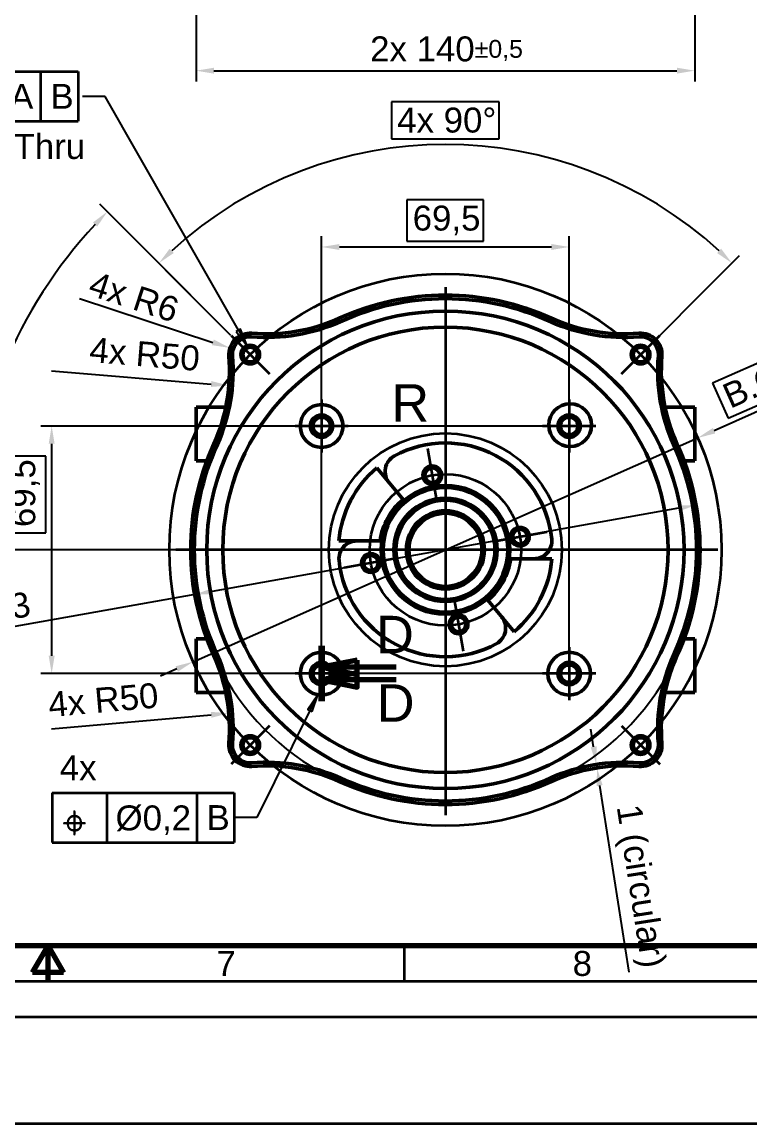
# Model space of a CAD drawing. Header units: millimetres. Extents: x -158 to 1219, y -30 to 870.
# Drawn here: x 586.7 to 791.1, y -30 to 279.3 of the extents above; entities that cross this region are included whole.
import ezdxf

# ---------------------------------------------------------------- set-up
doc = ezdxf.new("R2010")
doc.units = ezdxf.units.MM
doc.header["$LTSCALE"] = 2
for name, color, linetype, lineweight in [('Bemaßungen(DIN)', 7, 'Continuous', 35), ('Detailkreislinien(DIN)', 7, 'Continuous', 35), ('Gewinde(DIN)', 7, 'Continuous', 25), ('Mittellinie(DIN)', 7, 'Continuous', 35), ('Mittelpunktmarkierung(DIN)', 7, 'Continuous', 35), ('Rahmen_Feldeinteilung', 7, 'Continuous', 35), ('Rahmen_Formatbeschneidung', 7, 'Continuous', 35), ('Rahmen_Mittenmarkierung', 7, 'Continuous', 70), ('Rahmen_Unbeschnitten', 7, 'Continuous', 35), ('Rahmen_Zeichnungsflächenbegrenzung', 7, 'Continuous', 70), ('Schnittansichtslinien(DIN)', 7, 'Continuous', 70), ('Sichtbare Kanten(DIN)', 7, 'Continuous', 50), ('Symbole(DIN)', 7, 'Continuous', 35)]:
    doc.layers.add(name, color=color, linetype=linetype, lineweight=lineweight)
doc.styles.add('Aktuell-BSI', font='arial.ttf')
doc.styles.add('HOBText5', font='arial.ttf')
doc.styles.add('Rahmen_Text_Feldbez', font='arial.ttf')
doc.styles.add('Textstil13', font='')
doc.styles.get('Textstil13').set_extended_font_data('AIGDT')
doc.dimstyles.new('Bemaßung', dxfattribs={"dimscale": 2, "dimtxt": 3.5, "dimasz": 2.5, "dimexe": 1.5, "dimexo": 0, "dimgap": 0.8, "dimtad": 1, "dimdec": 8, "dimrnd": 1e-08, "dimtxsty": 'Aktuell-BSI', "dimcen": 0.09, "dimdle": 10, "dimclrd": 7, "dimclre": 7, "dimclrt": 7, "dimadec": 6, "dimazin": 2, "dimtfac": 0.714286, "dimtdec": 8, "dimtmove": 0, "dimatfit": 3, "dimfxl": 1, "dimtolj": 1, "dimlwd": 25, "dimlwe": 25, "dimarcsym": 0})

# ---------------------------------------------------------------- blocks, each defined once
blk = doc.blocks.new('Ränder A2 quer')
at = {"layer": 'Rahmen_Feldeinteilung'}
for p, q in [((297, 5), (297, 10)), ((347, 10), (347, 5)), ((589, 5), (15, 5))]:
    blk.add_line(p, q, dxfattribs=at)
at = {"layer": 'Rahmen_Formatbeschneidung'}
blk.add_line((594, 0), (0, 0), dxfattribs=at)
at = {"layer": 'Rahmen_Mittenmarkierung'}
for p, q in [((294.83, 6.25), (297, 10)), ((297, 5), (297, 10)), ((297, 10), (299.17, 6.25)), ((299.17, 6.25), (294.83, 6.25))]:
    blk.add_line(p, q, dxfattribs=at)
at = {"layer": 'Rahmen_Unbeschnitten'}
blk.add_line((609.5, -15), (-15.5, -15), dxfattribs=at)
at = {"layer": 'Rahmen_Zeichnungsflächenbegrenzung'}
blk.add_line((584, 10), (20, 10), dxfattribs=at)
at = {"layer": 'Rahmen_Feldeinteilung', "color": 7, "char_height": 3.5, "attachment_point": 5, "style": 'Rahmen_Text_Feldbez'}
for s, insert in [('8', (372, 7.5)), ('7', (322, 7.52))]:
    blk.add_mtext(s, dxfattribs=dict(at, insert=insert))
at = {"layer": 'Rahmen_Feldeinteilung', "color": 7, "style": 'Rahmen_Text_Feldbez'}
blk.add_attdef('Blattgröße_001', (569.14, 5.74), '', height=3.5, dxfattribs=at)
blk = doc.blocks.new('*D85')
at = {"layer": 'Bemaßungen(DIN)', "color": 7, "linetype": 'Continuous', "lineweight": 25, "transparency": 16777216}
for p, q in [((732.86, 165.89), (592.02, 165.89)), ((595.02, 160.89), (595.02, 101.39)), ((593.42, 157.41), (581.81, 157.41)), ((581.81, 157.41), (581.81, 135.93)), ((593.42, 135.93), (593.42, 157.41)), ((581.81, 135.93), (593.42, 135.93)), ((732.86, 96.39), (592.02, 96.39))]:
    blk.add_line(p, q, dxfattribs=at)
at = {"layer": 'Bemaßungen(DIN)', "color": 7, "linetype": 'Continuous', "transparency": 16777216}
for points in [[(594.19, 160.89), (595.86, 160.89), (595.02, 165.89)], [(594.19, 101.39), (595.86, 101.39), (595.02, 96.39)]]:
    blk.add_solid(points, dxfattribs=at)
at = {"layer": 'Defpoints', "color": 0, "linetype": 'Continuous', "transparency": 16777216}
for p in [(732.86, 165.89), (595.02, 96.39), (732.86, 96.39)]:
    blk.add_point(p, dxfattribs=at)
at = {"layer": 'Bemaßungen(DIN)', "color": 7, "linetype": 'Continuous', "lineweight": 25, "transparency": 16777216, "insert": (583.41, 137.53), "char_height": 7, "attachment_point": 1, "rotation": 90, "style": 'Aktuell-BSI'}
blk.add_mtext('\\A1;69,5', dxfattribs=at)
blk = doc.blocks.new('*D86')
at = {"layer": 'Bemaßungen(DIN)', "color": 7, "linetype": 'Continuous', "lineweight": 25, "transparency": 16777216}
for p, q in [((716.24, 229.35), (694.77, 229.35)), ((694.77, 229.35), (694.77, 217.74)), ((716.24, 217.74), (716.24, 229.35)), ((670.81, 104.18), (670.81, 219.14)), ((694.77, 217.74), (716.24, 217.74)), ((740.31, 103.85), (740.31, 219.14)), ((675.81, 216.14), (735.31, 216.14))]:
    blk.add_line(p, q, dxfattribs=at)
at = {"layer": 'Bemaßungen(DIN)', "color": 7, "linetype": 'Continuous', "transparency": 16777216}
for points in [[(675.81, 216.97), (675.81, 215.3), (670.81, 216.14)], [(735.31, 216.97), (735.31, 215.3), (740.31, 216.14)]]:
    blk.add_solid(points, dxfattribs=at)
at = {"layer": 'Defpoints', "color": 0, "linetype": 'Continuous', "transparency": 16777216}
for p in [(740.31, 216.14), (670.81, 104.18), (740.31, 103.85)]:
    blk.add_point(p, dxfattribs=at)
at = {"layer": 'Bemaßungen(DIN)', "color": 7, "linetype": 'Continuous', "lineweight": 25, "transparency": 16777216, "insert": (696.37, 227.75), "char_height": 7, "attachment_point": 1, "style": 'Aktuell-BSI'}
blk.add_mtext('\\A1;69,5', dxfattribs=at)
blk = doc.blocks.new('2DDetail7')
at = {"layer": 'Detailkreislinien(DIN)'}
blk.add_circle((352.78, 65.57), 16.35, dxfattribs=at)
at = {"layer": 'Detailkreislinien(DIN)', "insert": (345.2, 83.56), "char_height": 5.25, "attachment_point": 7, "style": 'HOBText5'}
blk.add_mtext('R', dxfattribs=at)
blk = doc.blocks.new('*D128')
at = {"layer": 'Bemaßungen(DIN)', "color": 7, "linetype": 'Continuous', "lineweight": 25, "transparency": 16777216}
for p, q in [((635.56, 383.76), (635.56, 262.62)), ((775.56, 383.76), (775.56, 262.62)), ((640.56, 265.62), (770.56, 265.62))]:
    blk.add_line(p, q, dxfattribs=at)
at = {"layer": 'Bemaßungen(DIN)', "color": 7, "linetype": 'Continuous', "transparency": 16777216}
for points in [[(640.56, 266.45), (640.56, 264.79), (635.56, 265.62)], [(770.56, 266.45), (770.56, 264.79), (775.56, 265.62)]]:
    blk.add_solid(points, dxfattribs=at)
at = {"layer": 'Defpoints', "color": 0, "linetype": 'Continuous', "transparency": 16777216}
for p in [(635.56, 383.76), (775.56, 383.76), (775.56, 265.62)]:
    blk.add_point(p, dxfattribs=at)
at = {"layer": 'Bemaßungen(DIN)', "color": 7, "linetype": 'Continuous', "lineweight": 25, "transparency": 16777216, "insert": (684.43, 275.24), "char_height": 7, "attachment_point": 1, "style": 'Aktuell-BSI'}
blk.add_mtext('\\A1;\\fArial|b0|i0;\\H7.0000;2x 140{\\H5;±0,5}', dxfattribs=at)
blk = doc.blocks.new('2DTransSchnitt3')
at = {"layer": 'Schnittansichtslinien(DIN)', "linetype": 'Continuous'}
for p, q in [((335.41, 52.09), (335.41, 44.31)), ((340.41, 50.09), (335.41, 49.09)), ((340.41, 48.09), (340.41, 50.09)), ((340.41, 49.09), (335.41, 49.09)), ((335.41, 49.09), (340.41, 48.09)), ((340.41, 48.31), (335.41, 47.31)), ((345.85, 49.09), (340.41, 49.09)), ((340.41, 46.31), (340.41, 48.31)), ((340.41, 47.31), (335.41, 47.31)), ((335.41, 47.31), (340.41, 46.31)), ((345.85, 47.31), (340.41, 47.31))]:
    blk.add_line(p, q, dxfattribs=at)
at = {"layer": 'Schnittansichtslinien(DIN)', "linetype": 'Continuous', "lineweight": 140}
blk.add_line((335.41, 52.09), (335.41, 44.31), dxfattribs=at)
at = {"layer": 'Schnittansichtslinien(DIN)', "linetype": 'Continuous', "flags": 128}
for points in [[(340.41, 50.09), (335.41, 49.09), (340.41, 48.09), (340.41, 50.09)], [(340.41, 48.31), (335.41, 47.31), (340.41, 46.31), (340.41, 48.31)]]:
    blk.add_lwpolyline(points, dxfattribs=at)
at = {"layer": 'Schnittansichtslinien(DIN)'}
for points in [[(340.41, 50.09), (335.41, 49.09), (340.41, 48.09), (340.41, 50.09)], [(340.41, 48.31), (335.41, 47.31), (340.41, 46.31), (340.41, 48.31)]]:
    blk.add_solid(points, dxfattribs=at)
at = {"layer": 'Schnittansichtslinien(DIN)', "char_height": 5.25, "attachment_point": 7, "style": 'HOBText5'}
for insert in [(343.06, 51.06), (343.15, 41.45)]:
    blk.add_mtext('D', dxfattribs=dict(at, insert=insert))
blk = doc.blocks.new('*D160')
at = {"layer": 'Bemaßungen(DIN)', "color": 7, "linetype": 'Continuous', "lineweight": 25, "transparency": 16777216}
for p, q in [((446.05, 202.47), (446.05, 237.2)), ((451.05, 234.2), (534.08, 234.2))]:
    blk.add_line(p, q, dxfattribs=at)
at = {"layer": 'Bemaßungen(DIN)', "color": 7, "linetype": 'Continuous', "transparency": 16777216}
blk.add_solid([(451.05, 235.04), (451.05, 233.37), (446.05, 234.2)], dxfattribs=at)
at = {"layer": 'Defpoints', "color": 0, "linetype": 'Continuous', "transparency": 16777216}
for p in [(594.05, 234.2), (446.05, 202.47), (594.05, 202.47)]:
    blk.add_point(p, dxfattribs=at)
at = {"layer": 'Bemaßungen(DIN)', "color": 7, "linetype": 'Continuous', "lineweight": 25, "transparency": 16777216, "insert": (460.23, 257.02), "char_height": 7, "attachment_point": 1, "style": 'Aktuell-BSI'}
blk.add_mtext('\\A1;{\\fAIGDT|b0|i0;\\H7.0000;\\ln}\\fArial|b0|i0;\\H7.0000;37 H12 (\\S+0,25^ +0,;)', dxfattribs=at)
blk = doc.blocks.new('*D170')
at = {"layer": 'Bemaßungen(DIN)', "color": 7, "linetype": 'Continuous', "lineweight": 25, "transparency": 16777216}
for p, q in [((300.1, 141.4), (300.1, 38.86)), ((305.1, 41.86), (403.24, 41.86))]:
    blk.add_line(p, q, dxfattribs=at)
at = {"layer": 'Bemaßungen(DIN)', "color": 7, "linetype": 'Continuous', "transparency": 16777216}
blk.add_solid([(305.1, 42.69), (305.1, 41.02), (300.1, 41.86)], dxfattribs=at)
at = {"layer": 'Defpoints', "color": 0, "linetype": 'Continuous', "transparency": 16777216}
for p in [(300.1, 141.4), (836.1, 141.4), (836.1, 41.86)]:
    blk.add_point(p, dxfattribs=at)
at = {"layer": 'Bemaßungen(DIN)', "color": 7, "linetype": 'Continuous', "lineweight": 25, "transparency": 16777216, "insert": (337.16, 58.04), "char_height": 7, "attachment_point": 1, "style": 'Aktuell-BSI'}
blk.add_mtext('\\A1;\\fArial|b0|i0;\\H7.0000;2x {\\fAIGDT|b0|i0;\\H7.0000;\\ln}\\fArial|b0|i0;\\H7.0000;134{\\H5;\\S+0^ -0,2;}\\fArial|b0|i0;\\H7.0000; CT', dxfattribs=at)
blk = doc.blocks.new('*D171')
at = {"layer": 'Bemaßungen(DIN)', "color": 7, "linetype": 'Continuous', "lineweight": 25, "transparency": 16777216}
for p, q in [((304.1, 125.4), (304.1, 56.86)), ((309.1, 59.86), (354.92, 59.86))]:
    blk.add_line(p, q, dxfattribs=at)
at = {"layer": 'Bemaßungen(DIN)', "color": 7, "linetype": 'Continuous', "transparency": 16777216}
blk.add_solid([(309.1, 60.69), (309.1, 59.02), (304.1, 59.86)], dxfattribs=at)
at = {"layer": 'Defpoints', "color": 0, "linetype": 'Continuous', "transparency": 16777216}
for p in [(304.1, 125.4), (832.1, 125.4), (832.1, 59.86)]:
    blk.add_point(p, dxfattribs=at)
at = {"layer": 'Bemaßungen(DIN)', "color": 7, "linetype": 'Continuous', "lineweight": 25, "transparency": 16777216, "insert": (317.18, 71.99), "char_height": 7, "attachment_point": 1, "style": 'Aktuell-BSI'}
blk.add_mtext('\\A1;{\\fAIGDT|b0|i0;\\H7.0000;\\ln}\\fArial|b0|i0;\\H7.0000;132{\\H5;±0,1}', dxfattribs=at)
blk = doc.blocks.new('*D172')
at = {"layer": 'Bemaßungen(DIN)', "color": 7, "linetype": 'Continuous', "lineweight": 25, "transparency": 16777216}
for p, q in [((645.37, 191.33), (608.54, 228.16)), ((573.85, 195.01), (567.26, 179.11)), ((583.39, 191.06), (573.85, 195.01)), ((576.8, 175.16), (583.39, 191.06)), ((567.26, 179.11), (576.8, 175.16)), ((705.54, 131.14), (568.35, 131.14))]:
    blk.add_line(p, q, dxfattribs=at)
blk.add_arc((705.56, 131.14), 134.21, 137.1347, 177.8653, dxfattribs=at)
at = {"layer": 'Bemaßungen(DIN)', "color": 7, "linetype": 'Continuous', "transparency": 16777216}
for points in [[(606.59, 223.02), (607.79, 221.86), (610.66, 226.04)], [(572.28, 136.12), (570.61, 136.15), (571.35, 131.14)]]:
    blk.add_solid(points, dxfattribs=at)
at = {"layer": 'Defpoints', "color": 0, "linetype": 'Continuous', "transparency": 16777216}
for p in [(589.33, 198.24), (645.37, 191.33), (705.54, 131.14), (705.56, 131.14)]:
    blk.add_point(p, dxfattribs=at)
at = {"layer": 'Bemaßungen(DIN)', "color": 7, "linetype": 'Continuous', "lineweight": 25, "transparency": 16777216, "insert": (569.35, 179.97), "char_height": 7, "attachment_point": 1, "rotation": 67.5, "style": 'Aktuell-BSI'}
blk.add_mtext('\\A1;45°', dxfattribs=at)
blk = doc.blocks.new('*D173')
at = {"layer": 'Bemaßungen(DIN)', "color": 7, "linetype": 'Continuous', "lineweight": 25, "transparency": 16777216}
for p, q in [((720.69, 256.86), (690.43, 256.86)), ((690.43, 256.86), (690.43, 246.52)), ((720.69, 246.52), (720.69, 256.86)), ((690.43, 246.52), (720.69, 246.52)), ((645.37, 191.33), (622.99, 213.71)), ((754.97, 180.55), (788.14, 213.71))]:
    blk.add_line(p, q, dxfattribs=at)
blk.add_arc((705.56, 131.14), 113.78, 47.5181, 132.4819, dxfattribs=at)
at = {"layer": 'Bemaßungen(DIN)', "color": 7, "linetype": 'Continuous', "transparency": 16777216}
for points in [[(629.3, 214.45), (628.15, 215.65), (625.11, 211.59)], [(782.98, 215.65), (781.83, 214.45), (786.02, 211.59)]]:
    blk.add_solid(points, dxfattribs=at)
at = {"layer": 'Defpoints', "color": 0, "linetype": 'Continuous', "transparency": 16777216}
for p in [(735.01, 241.04), (645.37, 191.33), (754.97, 180.55), (705.56, 131.14)]:
    blk.add_point(p, dxfattribs=at)
at = {"layer": 'Bemaßungen(DIN)', "color": 7, "linetype": 'Continuous', "lineweight": 25, "transparency": 16777216, "insert": (692.03, 255.26), "char_height": 7, "attachment_point": 1, "style": 'Aktuell-BSI'}
blk.add_mtext('\\A1;\\fArial|b0|i0;\\H7.0000;4x 90°', dxfattribs=at)
blk = doc.blocks.new('&Symbol für Form- und Lagetoleranzen16')
at = {"layer": 'Symbole(DIN)'}
for p, q in [((270.4, 132.71), (301.22, 132.71)), ((270.4, 132.71), (270.4, 125.71)), ((278.09, 132.71), (278.09, 125.71)), ((290.69, 132.71), (290.69, 125.71)), ((295.96, 132.71), (295.96, 125.71)), ((301.22, 132.71), (301.22, 125.71)), ((270.4, 125.71), (301.22, 125.71))]:
    blk.add_line(p, q, dxfattribs=at)
at = {"layer": 'Symbole(DIN)', "color": 7, "linetype": 'Continuous', "lineweight": 25}
for p, q in [((305, 129.21), (301.83, 129.21)), ((323.72, 96.38), (305, 129.21)), ((324, 96.54), (323.43, 96.22)), ((323.43, 96.22), (324.95, 94.21)), ((323.72, 96.38), (324.95, 94.21)), ((324.95, 94.21), (324, 96.54))]:
    blk.add_line(p, q, dxfattribs=at)
at = {"layer": 'Symbole(DIN)', "color": 7, "linetype": 'Continuous', "lineweight": 25, "flags": 128}
blk.add_lwpolyline([(323.43, 96.22), (324.95, 94.21), (324, 96.54), (323.43, 96.22)], dxfattribs=at)
at = {"layer": 'Symbole(DIN)', "color": 7}
blk.add_solid([(323.43, 96.22), (324.95, 94.21), (324, 96.54), (323.43, 96.22)], dxfattribs=at)
at = {"layer": 'Symbole(DIN)', "char_height": 3.5, "attachment_point": 7}
for s, insert, style in [('4x', (271.47, 134.46), 'Aktuell-BSI'), ('j', (271.7, 126.69), 'Textstil13'), ('Ø0,2', (279.29, 126.77), 'Aktuell-BSI'), ('A', (291.68, 127.46), 'Aktuell-BSI'), ('B', (297.34, 127.46), 'Aktuell-BSI'), ('M5x0,8 - Thru', (271.78, 119.77), 'Aktuell-BSI')]:
    blk.add_mtext(s, dxfattribs=dict(at, insert=insert, style=style))
blk = doc.blocks.new('*D175')
at = {"layer": 'Bemaßungen(DIN)', "color": 7, "linetype": 'Continuous', "lineweight": 25, "transparency": 16777216}
for p, q in [((824.21, 197.23), (780.55, 177.88)), ((828.56, 187.42), (824.21, 197.23)), ((829.21, 185.95), (780.98, 164.57)), ((784.91, 168.06), (828.56, 187.42)), ((780.55, 177.88), (784.91, 168.06)), ((634.71, 99.73), (776.41, 162.55)), ((630.14, 97.7), (625.57, 95.67))]:
    blk.add_line(p, q, dxfattribs=at)
at = {"layer": 'Bemaßungen(DIN)', "color": 7, "linetype": 'Continuous', "transparency": 16777216}
for points in [[(780.65, 165.34), (781.32, 163.81), (776.41, 162.55)], [(629.81, 98.46), (630.48, 96.94), (634.71, 99.73)]]:
    blk.add_solid(points, dxfattribs=at)
at = {"layer": 'Defpoints', "color": 0, "linetype": 'Continuous', "transparency": 16777216}
for p in [(776.41, 162.55), (634.71, 99.73)]:
    blk.add_point(p, dxfattribs=at)
at = {"layer": 'Bemaßungen(DIN)', "color": 7, "linetype": 'Continuous', "lineweight": 25, "transparency": 16777216, "insert": (782.67, 177.07), "char_height": 7, "attachment_point": 1, "rotation": 23.9096, "style": 'Aktuell-BSI'}
blk.add_mtext('\\A1;\\fArial|b0|i0;\\H7.0000;B.C. ∅155', dxfattribs=at)
blk = doc.blocks.new('&Symbol für Form- und Lagetoleranzen17')
at = {"layer": 'Symbole(DIN)', "color": 7, "linetype": 'Continuous', "lineweight": 25}
for p, q in [((334.88, 45.24), (333.47, 43.15)), ((333.76, 43), (334.88, 45.24)), ((334.06, 42.86), (334.88, 45.24)), ((333.76, 43), (326.31, 27.99)), ((333.47, 43.15), (334.06, 42.86)), ((326.31, 27.99), (323.14, 27.99))]:
    blk.add_line(p, q, dxfattribs=at)
at = {"layer": 'Symbole(DIN)'}
for p, q in [((297.59, 31.49), (323.14, 31.49)), ((297.59, 31.49), (297.59, 24.49)), ((305.27, 31.49), (305.27, 24.49)), ((317.87, 31.49), (317.87, 24.49)), ((323.14, 31.49), (323.14, 24.49)), ((297.59, 24.49), (323.14, 24.49))]:
    blk.add_line(p, q, dxfattribs=at)
at = {"layer": 'Symbole(DIN)', "color": 7, "linetype": 'Continuous', "lineweight": 25, "flags": 128}
blk.add_lwpolyline([(334.06, 42.86), (334.88, 45.24), (333.47, 43.15), (334.06, 42.86)], dxfattribs=at)
at = {"layer": 'Symbole(DIN)', "color": 7}
blk.add_solid([(334.06, 42.86), (334.88, 45.24), (333.47, 43.15), (334.06, 42.86)], dxfattribs=at)
at = {"layer": 'Symbole(DIN)', "char_height": 3.5, "attachment_point": 7}
for s, insert, style in [('4x', (298.65, 33.24), 'Aktuell-BSI'), ('Ø0,2', (306.48, 25.55), 'Aktuell-BSI'), ('B', (319.25, 26.24), 'Aktuell-BSI'), ('j', (298.89, 25.47), 'Textstil13')]:
    blk.add_mtext(s, dxfattribs=dict(at, insert=insert, style=style))
blk = doc.blocks.new('*D177')
at = {"layer": 'Bemaßungen(DIN)', "color": 7, "linetype": 'Continuous', "lineweight": 25, "transparency": 16777216}
for p, q in [((771.03, 142.81), (640.1, 119.47)), ((635.17, 118.59), (551.97, 103.76))]:
    blk.add_line(p, q, dxfattribs=at)
blk.add_arc((705.56, 131.14), 71.5, 187.7034, 335.38, dxfattribs=at)
at = {"layer": 'Bemaßungen(DIN)', "color": 7, "linetype": 'Continuous', "transparency": 16777216}
for points in [[(770.89, 143.63), (771.18, 141.99), (775.95, 143.69)], [(639.95, 120.29), (640.24, 118.65), (635.17, 118.59)]]:
    blk.add_solid(points, dxfattribs=at)
at = {"layer": 'Defpoints', "color": 0, "linetype": 'Continuous', "transparency": 16777216}
for p in [(775.95, 143.69), (635.17, 118.59)]:
    blk.add_point(p, dxfattribs=at)
at = {"layer": 'Bemaßungen(DIN)', "color": 7, "linetype": 'Continuous', "lineweight": 25, "transparency": 16777216, "insert": (551.94, 113.04), "char_height": 7, "attachment_point": 1, "rotation": 10.1074, "style": 'Aktuell-BSI'}
blk.add_mtext('\\A1;\\fArial|b0|i0;\\H7.0000;4x ∅143', dxfattribs=at)
blk = doc.blocks.new('*D179')
at = {"layer": 'Bemaßungen(DIN)', "color": 7, "linetype": 'Continuous', "lineweight": 25, "transparency": 16777216}
blk.add_line((594.95, 80.88), (639.77, 84.83), dxfattribs=at)
at = {"layer": 'Bemaßungen(DIN)', "color": 7, "linetype": 'Continuous', "transparency": 16777216}
blk.add_solid([(639.7, 85.66), (639.85, 84), (644.75, 85.27)], dxfattribs=at)
at = {"layer": 'Defpoints', "color": 0, "linetype": 'Continuous', "transparency": 16777216}
for p in [(644.75, 85.27), (594.95, 80.88)]:
    blk.add_point(p, dxfattribs=at)
at = {"layer": 'Bemaßungen(DIN)', "color": 7, "linetype": 'Continuous', "lineweight": 25, "transparency": 16777216, "insert": (593.77, 91.16), "char_height": 7, "attachment_point": 1, "rotation": 5.0449, "style": 'Aktuell-BSI'}
blk.add_mtext('\\A1;\\fArial|b0|i0;\\H7.0000;4x R50', dxfattribs=at)
blk = doc.blocks.new('*D180')
at = {"layer": 'Bemaßungen(DIN)', "color": 7, "linetype": 'Continuous', "lineweight": 25, "transparency": 16777216}
blk.add_line((594.95, 181.4), (639.79, 177.68), dxfattribs=at)
at = {"layer": 'Bemaßungen(DIN)', "color": 7, "linetype": 'Continuous', "transparency": 16777216}
blk.add_solid([(639.86, 178.51), (639.72, 176.85), (644.78, 177.26)], dxfattribs=at)
at = {"layer": 'Defpoints', "color": 0, "linetype": 'Continuous', "transparency": 16777216}
for p in [(594.95, 181.4), (644.78, 177.26)]:
    blk.add_point(p, dxfattribs=at)
at = {"layer": 'Bemaßungen(DIN)', "color": 7, "linetype": 'Continuous', "lineweight": 25, "transparency": 16777216, "insert": (606, 190.86), "char_height": 7, "attachment_point": 1, "rotation": 355.2538, "style": 'Aktuell-BSI'}
blk.add_mtext('\\A1;\\fArial|b0|i0;\\H7.0000;4x R50', dxfattribs=at)
blk = doc.blocks.new('*D181')
at = {"layer": 'Bemaßungen(DIN)', "color": 7, "linetype": 'Continuous', "lineweight": 25, "transparency": 16777216}
blk.add_line((602.86, 201.67), (640.31, 189.37), dxfattribs=at)
at = {"layer": 'Bemaßungen(DIN)', "color": 7, "linetype": 'Continuous', "transparency": 16777216}
blk.add_solid([(640.57, 190.16), (640.05, 188.58), (645.06, 187.81)], dxfattribs=at)
at = {"layer": 'Defpoints', "color": 0, "linetype": 'Continuous', "transparency": 16777216}
for p in [(645.06, 187.81), (650.76, 185.94)]:
    blk.add_point(p, dxfattribs=at)
at = {"layer": 'Bemaßungen(DIN)', "color": 7, "linetype": 'Continuous', "lineweight": 25, "transparency": 16777216, "insert": (607.11, 209.48), "char_height": 7, "attachment_point": 1, "rotation": 341.8173, "style": 'Aktuell-BSI'}
blk.add_mtext('\\A1;\\fArial|b0|i0;\\H7.0000;4x R6', dxfattribs=at)
blk = doc.blocks.new('*D193')
at = {"layer": 'Bemaßungen(DIN)', "color": 7, "linetype": 'Continuous', "lineweight": 25, "transparency": 16777216}
for p, q in [((747.17, 75.85), (746.4, 80.79)), ((747.95, 70.91), (750.91, 71.37)), ((747.95, 70.91), (748.1, 69.92)), ((748.1, 69.92), (751.07, 70.38)), ((748.87, 64.98), (757.06, 12.65))]:
    blk.add_line(p, q, dxfattribs=at)
at = {"layer": 'Bemaßungen(DIN)', "color": 7, "linetype": 'Continuous', "transparency": 16777216}
for points in [[(748, 75.98), (746.35, 75.72), (747.95, 70.91)], [(749.7, 65.11), (748.05, 64.85), (748.1, 69.92)]]:
    blk.add_solid(points, dxfattribs=at)
at = {"layer": 'Defpoints', "color": 0, "linetype": 'Continuous', "transparency": 16777216}
for p in [(747.95, 70.91), (748.1, 69.92), (748.1, 69.92)]:
    blk.add_point(p, dxfattribs=at)
at = {"layer": 'Bemaßungen(DIN)', "color": 7, "linetype": 'Continuous', "lineweight": 25, "transparency": 16777216, "insert": (760.54, 60.13), "char_height": 7, "attachment_point": 1, "rotation": 278.887, "style": 'Aktuell-BSI'}
blk.add_mtext('\\A1;\\fArial|b0|i0;\\H7.0000;1 (circular)', dxfattribs=at)

msp = doc.modelspace()

# ---------------------------------------------------------------- linework, layer by layer
at = {"layer": 'Gewinde(DIN)'}
for centre, radius, end in [((650.76327122, 185.93833435), 2.5, 349.9999999999), ((760.3648223, 185.93833435), 2.5, 349.9999999999), ((670.81404676, 165.88755881), 3, 350), ((740.31404676, 165.88755881), 3, 350), ((701.87402298, 152.06472356), 2.5, 350), ((726.49121151, 134.82758259), 2.5, 349.9999999999), ((684.63688201, 127.44753503), 2.5, 350), ((709.25407053, 110.21039406), 2.5, 350), ((670.81404676, 96.38755881), 3, 350), ((740.31404676, 96.38755881), 3, 350), ((650.76327122, 76.33678327), 2.5, 350), ((760.3648223, 76.33678327), 2.5, 350)]:
    msp.add_arc(centre, radius, 80, end, dxfattribs=at)
at = {"layer": 'Mittellinie(DIN)', "linetype": 'Continuous'}
for p, q in [((705.56404676, 204.89109834), (705.56404676, 56.65114754)), ((782.06339481, 131.13755881), (629.89284326, 131.13755881))]:
    msp.add_line(p, q, dxfattribs=at)
for radius in [77.5, 21.25]:
    msp.add_circle((705.56404676, 131.13755881), radius, dxfattribs=at)
at = {"layer": 'Mittelpunktmarkierung(DIN)', "linetype": 'Continuous'}
for p, q in [((645.37158201, 191.33002356), (656.15496042, 180.54664515)), ((754.97313309, 180.54664515), (765.75651151, 191.33002356)), ((670.81404676, 173.34605881), (670.81404676, 158.42905881)), ((740.31404676, 173.34605881), (740.31404676, 158.42905881)), ((678.27254676, 165.88755881), (663.35554676, 165.88755881)), ((747.77254676, 165.88755881), (732.85554676, 165.88755881)), ((700.54995563, 159.57388268), (703.19809034, 144.55556444)), ((718.98205239, 133.50351523), (734.00037063, 136.15164994)), ((692.14604112, 128.77160239), (677.12772289, 126.12346768)), ((707.93000318, 117.71955318), (710.57813789, 102.70123494)), ((670.81404676, 103.84605881), (670.81404676, 88.92905881)), ((740.31404676, 103.84605881), (740.31404676, 88.92905881)), ((678.27254676, 96.38755881), (663.35554676, 96.38755881)), ((747.77254676, 96.38755881), (732.85554676, 96.38755881)), ((656.15496042, 81.72847247), (645.37158201, 70.94509406)), ((754.97313309, 81.72847247), (765.75651151, 70.94509406))]:
    msp.add_line(p, q, dxfattribs=at)
at = {"layer": 'Sichtbare Kanten(DIN)'}
for p, q in [((675.7751171, 196.13755881), (675.77730474, 196.13755881)), ((675.99632788, 195.13755881), (675.98812217, 195.13755881)), ((735.13997134, 195.13755881), (735.13176564, 195.13755881)), ((735.35078878, 196.13755881), (735.35297642, 196.13755881)), ((635.56404676, 171.13755881), (643.88318293, 171.13755881)), ((635.56404676, 156.13755881), (635.56404676, 171.13755881)), ((767.24491059, 171.13755881), (775.56404676, 171.13755881)), ((775.56404676, 171.13755881), (775.56404676, 156.13755881)), ((640.56404676, 160.92430083), (640.56404676, 160.92648847)), ((770.56404676, 160.92648847), (770.56404676, 160.92430083)), ((641.56404676, 160.7134834), (641.56404676, 160.70527769)), ((769.56404676, 160.70527769), (769.56404676, 160.7134834)), ((638.57710773, 156.13755881), (635.56404676, 156.13755881)), ((775.56404676, 156.13755881), (772.55098578, 156.13755881)), ((693.67247598, 145.30938101), (686.28041847, 154.1188921)), ((675.6683949, 133.63755881), (687.23374398, 133.63755881)), ((735.45969862, 128.63755881), (723.89434954, 128.63755881)), ((717.45561754, 116.96573661), (724.84767505, 108.15622552)), ((638.57710773, 106.13755881), (635.56404676, 106.13755881)), ((635.56404676, 91.13755881), (635.56404676, 106.13755881)), ((775.56404676, 106.13755881), (772.55098578, 106.13755881)), ((775.56404676, 106.13755881), (775.56404676, 91.13755881)), ((640.56404676, 101.34862915), (640.56404676, 101.35081679)), ((641.56404676, 101.56983993), (641.56404676, 101.56163422)), ((769.56404676, 101.56163422), (769.56404676, 101.56983993)), ((770.56404676, 101.35081679), (770.56404676, 101.34862915)), ((643.88318293, 91.13755881), (635.56404676, 91.13755881)), ((775.56404676, 91.13755881), (767.24491059, 91.13755881)), ((675.77730474, 66.13755881), (675.7751171, 66.13755881)), ((675.98812217, 67.13755881), (675.99632788, 67.13755881)), ((735.13176564, 67.13755881), (735.13997135, 67.13755881)), ((735.35297642, 66.13755881), (735.35078878, 66.13755881))]:
    msp.add_line(p, q, dxfattribs=at)
for centre, radius in [((705.56404676, 131.13755881), 67), ((705.56404676, 131.13755881), 62.5), ((650.76327122, 185.93833435), 2.625), ((650.76327122, 185.93833435), 2.067), ((760.3648223, 185.93833435), 2.625), ((760.3648223, 185.93833435), 2.067), ((670.81404676, 165.88755881), 6), ((740.56404676, 166.13755881), 6), ((670.81404676, 165.88755881), 3.15), ((670.81404676, 165.88755881), 2.4585), ((740.31404676, 165.88755881), 3.15), ((740.31404676, 165.88755881), 2.4585), ((701.87402298, 152.06472356), 2.625), ((701.87402298, 152.06472356), 2.067), ((705.56404676, 131.13755881), 18.07735027), ((705.56404676, 131.13755881), 17.5), ((705.56404676, 131.13755881), 14.5), ((705.56404676, 131.13755881), 13.92264973), ((705.56404676, 131.13755881), 10.96188022), ((705.56404676, 131.13755881), 10.5), ((705.56404676, 131.13755881), 10.25), ((726.49121151, 134.82758259), 2.625), ((726.49121151, 134.82758259), 2.067), ((684.63688201, 127.44753503), 2.625), ((684.63688201, 127.44753503), 2.067), ((709.25407053, 110.21039406), 2.625), ((709.25407053, 110.21039406), 2.067), ((670.81404676, 96.38755881), 6), ((740.31404676, 96.38755881), 6), ((670.81404676, 96.38755881), 3.15), ((740.31404676, 96.38755881), 3.15), ((670.81404676, 96.38755881), 2.4585), ((740.31404676, 96.38755881), 2.4585), ((650.76327122, 76.33678327), 2.625), ((650.76327122, 76.33678327), 2.067), ((760.3648223, 76.33678327), 2.625), ((760.3648223, 76.33678327), 2.067)]:
    msp.add_circle(centre, radius, dxfattribs=at)
for centre, radius, start, end in [((705.56404676, 131.13755881), 71.5, 65.3800226713, 114.6199773287), ((705.56404676, 131.13755881), 70.5, 65.2032703157, 114.7967296852), ((655.30236297, 241.75407269), 51, 265.3507782016, 293.9289273658), ((655.30236297, 241.75407269), 50, 265.3507782016, 294.1706085367), ((755.82573055, 241.75407269), 51, 246.0710726329, 274.6492217984), ((755.82573055, 241.75407269), 50, 245.8293914633, 274.6492217984), ((650.76327122, 185.93833435), 6, 85.3507782016, 184.6492217984), ((760.3648223, 185.93833435), 6, 355.3507782016, 94.6492217984), ((650.76327122, 185.93833435), 5, 85.3507782016, 184.6492217984), ((760.3648223, 185.93833435), 5, 355.3507782016, 94.6492217984), ((594.94753288, 181.3992426), 50, 335.8293914633, 4.6492217984), ((594.94753288, 181.3992426), 51, 336.0710726342, 4.6492217984), ((816.18056064, 181.3992426), 51, 175.3507782016, 203.9289273658), ((816.18056064, 181.3992426), 50, 175.3507782016, 204.1706085367), ((705.56404676, 131.13755881), 71.5, 155.3800226713, 204.6199773287), ((705.56404676, 131.13755881), 30, 5.7391704773, 118.4630409672), ((705.56404676, 131.13755881), 71.5, 335.3800226713, 24.6199773287), ((705.56404676, 131.13755881), 70.5, 155.2032703148, 204.7967296852), ((705.56404676, 131.13755881), 70.5, 335.2032703147, 24.7967296852), ((693.64925241, 153.11567692), 5, 118.4630409672, 220), ((705.56404676, 131.13755881), 30, 130, 175.2198081528), ((705.56404676, 131.13755881), 18.5, 130, 172.2335658315), ((680.68936083, 128.63755881), 5, 90, 185.7391704773), ((730.43873269, 133.63755881), 5, 270, 5.7391704773), ((705.56404676, 131.13755881), 30, 185.7391704773, 298.4630409672), ((705.56404676, 131.13755881), 18.5, 310, 352.2335658315), ((705.56404676, 131.13755881), 30, 310, 355.2198081528), ((717.47884111, 109.1594407), 5, 298.4630409672, 40), ((594.94753288, 80.87587502), 50, 355.3507782016, 24.1706085367), ((594.94753288, 80.87587502), 51, 355.3507782016, 23.9289273659), ((816.18056064, 80.87587502), 51, 156.0710726341, 184.6492217984), ((816.18056064, 80.87587502), 50, 155.8293914633, 184.6492217984), ((650.76327122, 76.33678327), 6, 175.3507782016, 274.6492217984), ((650.76327122, 76.33678327), 5, 175.3507782016, 274.6492217984), ((760.3648223, 76.33678327), 6, 265.3507782016, 4.6492217984), ((760.3648223, 76.33678327), 5, 265.3507782016, 4.6492217984), ((655.30236297, 20.52104493), 51, 66.0710726342, 94.6492217984), ((755.82573055, 20.52104493), 51, 85.3507782016, 113.9289273659), ((655.30236297, 20.52104493), 50, 65.8293914633, 94.6492217984), ((755.82573055, 20.52104493), 50, 85.3507782016, 114.1706085367), ((705.56404676, 131.13755881), 71.5, 245.3800226713, 294.6199773287), ((705.56404676, 131.13755881), 70.5, 245.2032703148, 294.7967296853)]:
    msp.add_arc(centre, radius, start, end, dxfattribs=at)

# ---------------------------------------------------------------- block references
at = {"xscale": 2, "yscale": 2, "zscale": 2}
msp.add_blockref('Ränder A2 quer', (0, 0), dxfattribs=at)
at = {"layer": 'Detailkreislinien(DIN)', "xscale": 2, "yscale": 2, "zscale": 2}
msp.add_blockref('2DDetail7', (0, 0), dxfattribs=at)
at = {"layer": 'Schnittansichtslinien(DIN)', "xscale": 2, "yscale": 2, "zscale": 2}
msp.add_blockref('2DTransSchnitt3', (0, 0), dxfattribs=at)
at = {"layer": 'Symbole(DIN)', "xscale": 2, "yscale": 2, "zscale": 2}
for name in ['&Symbol für Form- und Lagetoleranzen16', '&Symbol für Form- und Lagetoleranzen17']:
    msp.add_blockref(name, (0, 0), dxfattribs=at)

# ---------------------------------------------------------------- dimensions: what is measured, and where the dimension line sits
at = {"layer": 'Bemaßungen(DIN)', "color": 7, "linetype": 'Continuous', "lineweight": 25}
for base, p1, p2, angle, text, override, picture, middle in [((775.5640467595, 265.6199486029), (635.5640467595, 383.7609247742), (775.5640467595, 383.7609247742), 180, '\\fArial|b0|i0;\\H7.0000;2x <>', {"dimgap": 0.8, "dimdec": 8, "dimtol": 1, "dimlim": 0, "dimtp": 0.5, "dimtm": 0.5, "dimtdec": 8, "dimtofl": 0, "dimatfit": 1}, '*D128', (705.6040467595, 265.6199486029)), ((836.0982134061, 41.8582707561), (300.0982134061, 141.4018132594), (836.0982134061, 141.4018132594), 180, '\\fArial|b0|i0;\\H7.0000;2x {\\fAIGDT|b0|i0;\\H7.0000;\\ln}\\fArial|b0|i0;\\H7.0000;<>\\fArial|b0|i0;\\H7.0000; CT', {"dimgap": 0.8, "dimdec": 8, "dimlfac": 0.25, "dimse2": 1, "dimsd2": 1, "dimtol": 1, "dimlim": 0, "dimtp": 0, "dimtm": 0.2, "dimtdec": 8, "dimtofl": 0, "dimatfit": 1}, '*D170', (369.4015094917, 41.8582707561)), ((832.0982134061, 59.8582707561), (304.0982134061, 125.4018132594), (832.0982134061, 125.4018132594), 180, '{\\fAIGDT|b0|i0;\\H7.0000;\\ln}\\fArial|b0|i0;\\H7.0000;<>', {"dimgap": 0.8, "dimdec": 8, "dimlfac": 0.25, "dimse2": 1, "dimsd2": 1, "dimtol": 1, "dimlim": 0, "dimtp": 0.1, "dimtm": 0.1, "dimtdec": 8, "dimtofl": 0, "dimatfit": 1}, '*D171', (335.2495137862, 59.8582707561)), ((748.1014337, 69.920794305), (747.946947763, 70.908789293), (748.1014337, 69.920794305), 98.88698351, '\\fArial|b0|i0;\\H7.0000;<> (circular)', {"dimgap": 0.8, "dimdec": 8, "dimtol": 0, "dimlim": 0, "dimtp": 0, "dimtm": 0, "dimtdec": 8, "dimtofl": 1, "dimatfit": 1}, '*D193', (753.351226255, 36.34641963))]:
    dim = msp.add_linear_dim(base=base, p1=p1, p2=p2, angle=angle, text=text, dimstyle='Bemaßung', override=override, dxfattribs=at)
    dim.commit()
    dim.dimension.update_dxf_attribs({"geometry": picture, "text_midpoint": middle, "dimtype": 160})
dim = msp.add_linear_dim(base=(594.0460883386, 234.202267796), p1=(446.0460883386, 202.4651146322), p2=(594.0460883386, 202.4651146322), text='{\\fAIGDT|b0|i0;\\H7.0000;\\ln}\\fArial|b0|i0;\\H7.0000;<> H12 (\\S+0,25^ +0,;)', dimstyle='Bemaßung', override={"dimdec": 8, "dimlfac": 0.25, "dimse2": 1, "dimsd2": 1, "dimtp": 0.25, "dimtm": 0, "dimtdec": 8, "dimtofl": 0, "dimatfit": 1}, dxfattribs=at)
dim.commit()
dim.dimension.update_dxf_attribs({"geometry": '*D160', "text_midpoint": (496.3548696484, 234.202267796), "dimtype": 160})
dim = msp.add_angular_dim_3p(base=(735.0118889958, 241.038402209), center=(705.5640467595, 131.13755881), p1=(754.9731330949, 180.5466451455), p2=(645.371582011, 191.3300235586), text='\\fArial|b0|i0;\\H7.0000;4x <>', dimstyle='Bemaßung', override={"dimgap": -0.8, "dimadec": 8, "dimtol": 0, "dimlim": 0, "dimtp": 0, "dimtm": 0, "dimtdec": 8}, dxfattribs=at)
dim.commit()
dim.dimension.update_dxf_attribs({"geometry": '*D173', "text_midpoint": (705.5640467595, 244.915284188), "dimtype": 165})
for base, p1, p2, angle, picture, middle in [((740.3140467595, 216.1375607174), (670.8140467595, 104.1788020296), (740.3140467595, 103.8460588101), 180, '*D86', (705.5040467595, 216.1375607174)), ((595.0249709633, 96.3875588101), (732.8555467595, 165.8875588101), (732.8555467595, 96.3875588101), 90, '*D85', (595.0249709633, 146.6705463529))]:
    dim = msp.add_linear_dim(base=base, p1=p1, p2=p2, angle=angle, dimstyle='Bemaßung', override={"dimgap": -0.8, "dimdec": 8, "dimtol": 0, "dimlim": 0, "dimtp": 0, "dimtm": 0, "dimtdec": 8, "dimtofl": 0, "dimatfit": 1}, dxfattribs=at)
    dim.commit()
    dim.dimension.update_dxf_attribs({"geometry": picture, "text_midpoint": middle, "dimtype": 160})
dim = msp.add_angular_dim_3p(base=(589.3343581365, 198.2428008245), center=(705.5640467595, 131.13755881), p1=(645.371582011, 191.3300235586), p2=(705.5440467595, 131.13755881), dimstyle='Bemaßung', override={"dimgap": -0.8, "dimadec": 8, "dimtol": 0, "dimlim": 0, "dimtp": 0, "dimtm": 0, "dimtdec": 8}, dxfattribs=at)
dim.commit()
dim.dimension.update_dxf_attribs({"geometry": '*D172', "text_midpoint": (581.569727517, 182.4976874975), "dimtype": 165})
for center, mpoint, override, picture, middle in [((650.7632712175, 185.938334352), (645.0628728587, 187.8106213361), {"dimgap": 0.8, "dimdec": 8, "dimlfac": 1, "dimcen": 0, "dimtol": 0, "dimlim": 0, "dimtp": 0, "dimtm": 0, "dimtdec": 8, "dimtofl": 0}, '*D181', (616.243597901, 197.2762674186)), ((594.9475328809, 181.3992425995), (644.7760792191, 177.2620974702), {"dimgap": 0.8, "dimdec": 8, "dimlfac": 1, "dimcen": 0, "dimdle": 0, "dimtol": 0, "dimlim": 0, "dimtp": 0, "dimtm": 0, "dimtdec": 8, "dimtofl": 0, "dimtmove": 2}, '*D180', (620.8489947021, 186.044035392)), ((594.9475328809, 80.8758750206), (644.7538339327, 85.2727347572), {"dimgap": 0.8, "dimdec": 8, "dimlfac": 1, "dimcen": 0, "dimdle": 0, "dimtol": 0, "dimlim": 0, "dimtp": 0, "dimtm": 0, "dimtdec": 8, "dimtofl": 0, "dimtmove": 2}, '*D179', (609.221135071, 88.93430132))]:
    dim = msp.add_radius_dim(center=center, mpoint=mpoint, text='\\fArial|b0|i0;\\H7.0000;4x <>', dimstyle='Bemaßung', override=override, dxfattribs=at)
    dim.commit()
    dim.dimension.update_dxf_attribs({"geometry": picture, "text_midpoint": middle, "dimtype": 164})
dim = msp.add_diameter_dim_2p(p1=(634.7146535463, 99.7271547801), p2=(776.4134399727, 162.54796284), text='\\fArial|b0|i0;\\H7.0000;B.C. <>', dimstyle='Bemaßung', override={"dimgap": -0.8, "dimdec": 8, "dimlfac": 1, "dimtol": 0, "dimlim": 0, "dimtp": 0, "dimtm": 0, "dimtdec": 8}, dxfattribs=at)
dim.commit()
dim.dimension.update_dxf_attribs({"geometry": '*D175', "text_midpoint": (804.5565663539, 182.6489826318)})
dim = msp.add_diameter_dim_2p(p1=(775.9543945529, 143.6854246653), p2=(635.1736989661, 118.5896929549), text='\\fArial|b0|i0;\\H7.0000;4x <>', dimstyle='Bemaßung', override={"dimgap": 0.8, "dimdec": 8, "dimlfac": 1, "dimtol": 0, "dimlim": 0, "dimtp": 0, "dimtm": 0, "dimtdec": 8, "dimatfit": 2}, dxfattribs=at)
dim.commit()
dim.dimension.update_dxf_attribs({"geometry": '*D177', "text_midpoint": (571.4578131781, 107.2316245154), "dimtype": 163})

doc.saveas('drawing.dxf')
